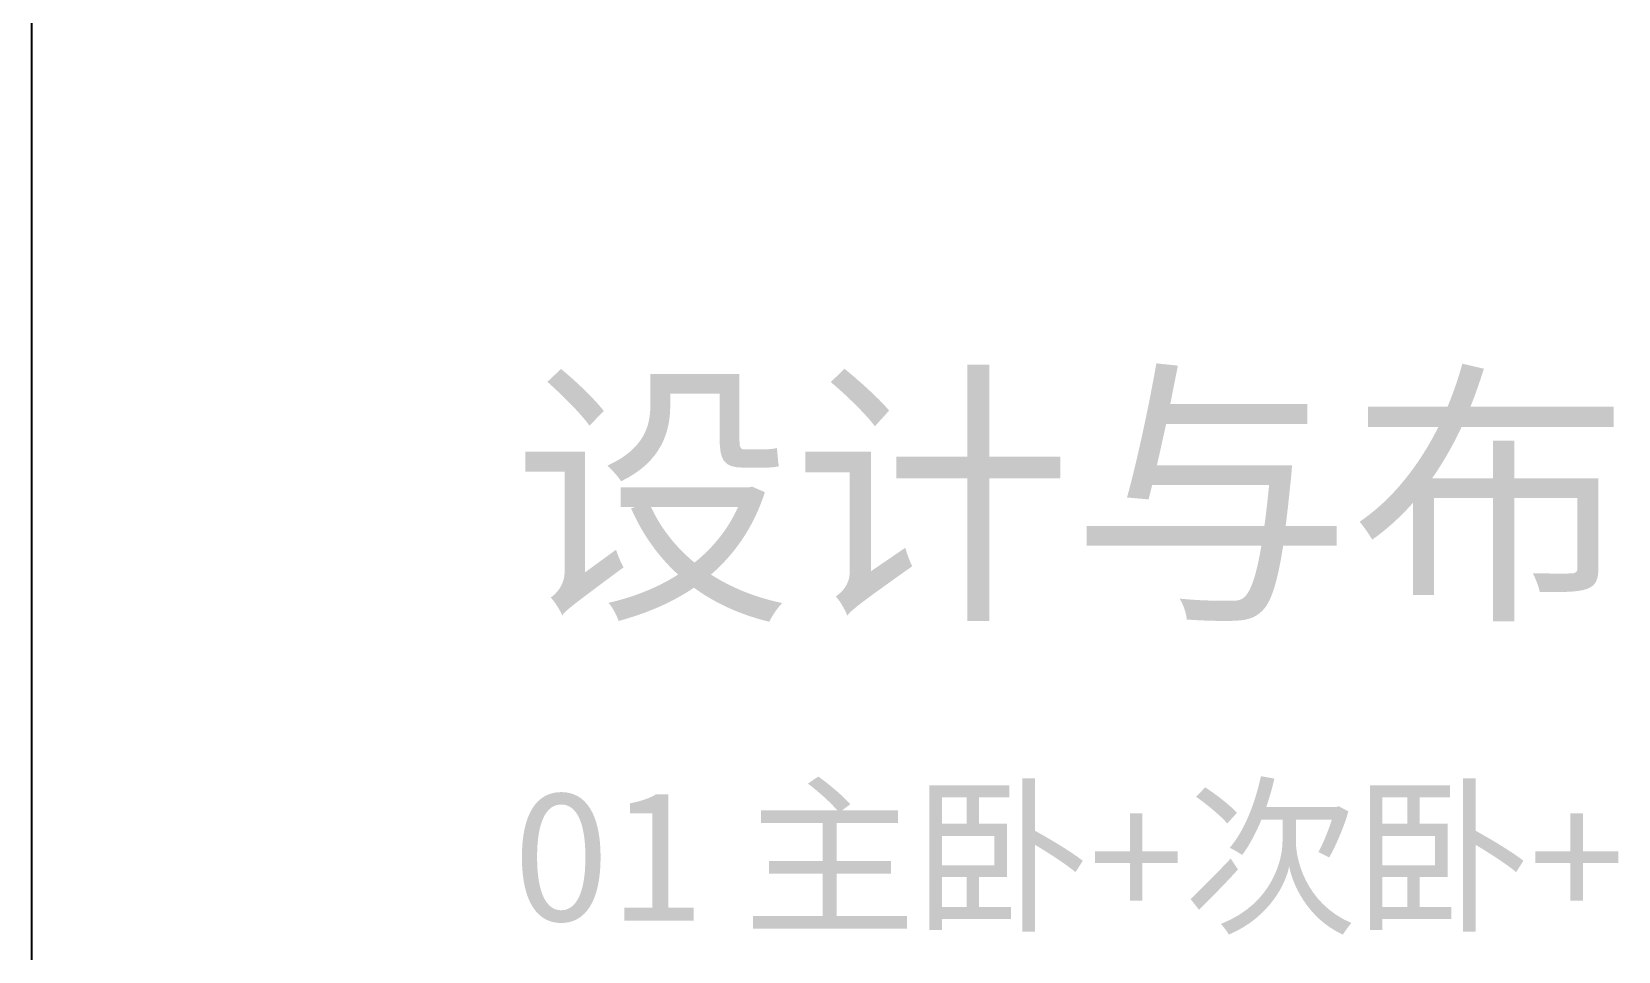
# Model space of a CAD drawing. Header units: millimetres. Extents: x -4600 to 229000, y -4300 to 19460.
# Drawn here: x 57400 to 60036, y 14944 to 16471 of the extents above; entities that cross this region are included whole.
import ezdxf

# ---------------------------------------------------------------- set-up
doc = ezdxf.new("R2010")
doc.units = ezdxf.units.MM
doc.header["$LTSCALE"] = 100
doc.layers.add('A-NOTE', color=7, linetype='Continuous', lineweight=18)
doc.layers.add('A-SHEET', color=7, linetype='Continuous', lineweight=35)

# ---------------------------------------------------------------- blocks, each defined once
blk = doc.blocks.new('A02_SHEET')
at = {"layer": 'A-NOTE'}
h = blk.add_hatch(color=256, dxfattribs=at)
edge = h.paths.add_edge_path()
edge.add_spline(control_points=[(19268.2, 15920.6), (19256.2, 15851), (19235.3, 15754.5), (19219.5, 15697.9)], knot_values=[0, 0, 0, 0, 1, 1, 1, 1], degree=3, periodic=0)
edge.add_line((19219.5, 15697.9), (19255.3, 15694.7))
edge.add_line((19255.3, 15694.7), (19261.3, 15718.8))
edge.add_line((19261.3, 15718.8), (19455.6, 15718.8))
edge.add_spline(control_points=[(19455.6, 15718.8), (19452.9, 15692.8), (19450.5, 15670.5), (19447.7, 15650.6)], knot_values=[0, 0, 0, 0, 1, 1, 1, 1], degree=3, periodic=0)
edge.add_line((19447.7, 15650.6), (19152.7, 15650.6))
edge.add_line((19152.7, 15650.6), (19152.7, 15617.7))
edge.add_line((19152.7, 15617.7), (19442.6, 15617.7))
edge.add_spline(control_points=[(19442.6, 15617.7), (19434.3, 15567.6), (19425, 15541.6), (19413.9, 15531.9)], knot_values=[0, 0, 0, 0, 1, 1, 1, 1], degree=3, periodic=0)
edge.add_spline(control_points=[(19413.9, 15531.9), (19407.9, 15526.8), (19401.4, 15526.3), (19389.8, 15526.3), (19376.8, 15526.3), (19342, 15526.3), (19306.7, 15530)], knot_values=[0, 0, 0, 0, 1, 1, 1, 2, 2, 2, 2], degree=3, periodic=0)
edge.add_spline(control_points=[(19306.7, 15530), (19313.2, 15520.3), (19317.9, 15505.4), (19318.8, 15495.2)], knot_values=[0, 0, 0, 0, 1, 1, 1, 1], degree=3, periodic=0)
edge.add_spline(control_points=[(19318.8, 15495.2), (19352.2, 15492.9), (19385.6, 15492.4), (19402.3, 15493.4)], knot_values=[0, 0, 0, 0, 1, 1, 1, 1], degree=3, periodic=0)
edge.add_spline(control_points=[(19402.3, 15493.4), (19420.8, 15494.7), (19432, 15498), (19444, 15509.6), (19458.9, 15524), (19469.1, 15555), (19478.8, 15617.7)], knot_values=[0, 0, 0, 0, 1, 1, 1, 2, 2, 2, 2], degree=3, periodic=0)
edge.add_line((19478.8, 15617.7), (19567.9, 15617.7))
edge.add_line((19567.9, 15617.7), (19567.9, 15650.6))
edge.add_line((19567.9, 15650.6), (19483, 15650.6))
edge.add_spline(control_points=[(19483, 15650.6), (19486.2, 15674.7), (19489, 15702.1), (19492.3, 15734.1), (19492.7, 15739.2), (19493.7, 15751.3), (19493.7, 15751.3)], knot_values=[0, 0, 0, 0, 1, 1, 1, 2, 2, 2, 2], degree=3, periodic=0)
edge.add_line((19493.7, 15751.3), (19269.2, 15751.3))
edge.add_line((19269.2, 15751.3), (19284.5, 15819.9))
edge.add_line((19284.5, 15819.9), (19519.2, 15819.9))
edge.add_line((19519.2, 15819.9), (19519.2, 15853.3))
edge.add_line((19519.2, 15853.3), (19291.4, 15853.3))
edge.add_line((19291.4, 15853.3), (19304, 15916.8))
edge.add_line((19304, 15916.8), (19268.2, 15920.6))
h = blk.add_hatch(color=256, dxfattribs=at)
edge = h.paths.add_edge_path()
edge.add_spline(control_points=[(19776.6, 15920.1), (19770.1, 15896.4), (19761.8, 15872.3), (19752, 15848.7)], knot_values=[0, 0, 0, 0, 1, 1, 1, 1], degree=3, periodic=0)
edge.add_line((19752, 15848.7), (19619.8, 15848.7))
edge.add_line((19619.8, 15848.7), (19619.8, 15814.8))
edge.add_line((19619.8, 15814.8), (19736.7, 15814.8))
edge.add_spline(control_points=[(19736.7, 15814.8), (19705.6, 15753.1), (19662.5, 15696.1), (19605.9, 15657.6)], knot_values=[0, 0, 0, 0, 1, 1, 1, 1], degree=3, periodic=0)
edge.add_spline(control_points=[(19605.9, 15657.6), (19612.4, 15650.1), (19621.7, 15636.7), (19626.8, 15627.9)], knot_values=[0, 0, 0, 0, 1, 1, 1, 1], degree=3, periodic=0)
edge.add_spline(control_points=[(19626.8, 15627.9), (19651.8, 15645.5), (19674.6, 15666.4), (19694.5, 15689.1)], knot_values=[0, 0, 0, 0, 1, 1, 1, 1], degree=3, periodic=0)
edge.add_line((19694.5, 15689.1), (19694.5, 15536))
edge.add_line((19694.5, 15536), (19729.3, 15536))
edge.add_line((19729.3, 15536), (19729.3, 15697))
edge.add_line((19729.3, 15697), (19827.6, 15697))
edge.add_line((19827.6, 15697), (19827.6, 15492.4))
edge.add_line((19827.6, 15492.4), (19862.9, 15492.4))
edge.add_line((19862.9, 15492.4), (19862.9, 15697))
edge.add_line((19862.9, 15697), (19967.7, 15697))
edge.add_line((19967.7, 15697), (19967.7, 15580.6))
edge.add_spline(control_points=[(19967.7, 15580.6), (19967.7, 15574.1), (19965.4, 15572.2), (19957.5, 15571.7)], knot_values=[0, 0, 0, 0, 1, 1, 1, 1], degree=3, periodic=0)
edge.add_spline(control_points=[(19957.5, 15571.7), (19950.1, 15571.7), (19923.2, 15571.3), (19893.5, 15572.2)], knot_values=[0, 0, 0, 0, 1, 1, 1, 1], degree=3, periodic=0)
edge.add_spline(control_points=[(19893.5, 15572.2), (19898.1, 15563.4), (19903.7, 15550.4), (19905.1, 15540.7)], knot_values=[0, 0, 0, 0, 1, 1, 1, 1], degree=3, periodic=0)
edge.add_spline(control_points=[(19905.1, 15540.7), (19945, 15540.7), (19969.6, 15540.7), (19984, 15546.2), (19998.3, 15551.8), (20002.5, 15561.5), (20002.5, 15580.1)], knot_values=[0, 0, 0, 0, 1, 1, 1, 2, 2, 2, 2], degree=3, periodic=0)
edge.add_line((20002.5, 15580.1), (20002.5, 15729.9))
edge.add_line((20002.5, 15729.9), (19967.7, 15729.9))
edge.add_line((19967.7, 15729.9), (19862.9, 15729.9))
edge.add_line((19862.9, 15729.9), (19862.9, 15792.5))
edge.add_line((19862.9, 15792.5), (19827.6, 15792.5))
edge.add_line((19827.6, 15792.5), (19827.6, 15729.9))
edge.add_line((19827.6, 15729.9), (19726.5, 15729.9))
edge.add_spline(control_points=[(19726.5, 15729.9), (19745.1, 15756.8), (19761.3, 15785.1), (19775.2, 15814.8)], knot_values=[0, 0, 0, 0, 1, 1, 1, 1], degree=3, periodic=0)
edge.add_line((19775.2, 15814.8), (20028, 15814.8))
edge.add_line((20028, 15814.8), (20028, 15848.7))
edge.add_line((20028, 15848.7), (19790.1, 15848.7))
edge.add_spline(control_points=[(19790.1, 15848.7), (19798.4, 15869.5), (19805.8, 15890.9), (19812.3, 15911.7)], knot_values=[0, 0, 0, 0, 1, 1, 1, 1], degree=3, periodic=0)
edge.add_line((19812.3, 15911.7), (19776.6, 15920.1))
h = blk.add_hatch(color=256, dxfattribs=at)
edge = h.paths.add_edge_path()
edge.add_spline(control_points=[(18256.6, 15889.9), (18281.2, 15868.1), (18312.3, 15837.1), (18326.6, 15817.1)], knot_values=[0, 0, 0, 0, 1, 1, 1, 1], degree=3, periodic=0)
edge.add_line((18326.6, 15817.1), (18350.3, 15841.7))
edge.add_spline(control_points=[(18350.3, 15841.7), (18335.4, 15860.7), (18304.4, 15890.9), (18279.3, 15911.3)], knot_values=[0, 0, 0, 0, 1, 1, 1, 1], degree=3, periodic=0)
edge.add_line((18279.3, 15911.3), (18256.6, 15889.9))
h = blk.add_hatch(color=256, dxfattribs=at)
edge = h.paths.add_edge_path()
edge.add_line((18427.7, 15902.9), (18427.7, 15851.4))
edge.add_spline(control_points=[(18427.7, 15851.4), (18427.7, 15817.1), (18417.5, 15778.6), (18356.3, 15750.8)], knot_values=[0, 0, 0, 0, 1, 1, 1, 1], degree=3, periodic=0)
edge.add_spline(control_points=[(18356.3, 15750.8), (18362.8, 15745.2), (18374.9, 15731.8), (18379, 15724.8)], knot_values=[0, 0, 0, 0, 1, 1, 1, 1], degree=3, periodic=0)
edge.add_spline(control_points=[(18379, 15724.8), (18445.8, 15756.8), (18460.7, 15806.9), (18460.7, 15850.5)], knot_values=[0, 0, 0, 0, 1, 1, 1, 1], degree=3, periodic=0)
edge.add_line((18460.7, 15850.5), (18460.7, 15870.5))
edge.add_line((18460.7, 15870.5), (18542.8, 15870.5))
edge.add_line((18542.8, 15870.5), (18542.8, 15795.8))
edge.add_spline(control_points=[(18542.8, 15795.8), (18542.8, 15760.5), (18549.3, 15747.5), (18581.7, 15747.5), (18586.8, 15747.5), (18609.6, 15747.5), (18616.5, 15747.5), (18625.8, 15747.5), (18635.6, 15748), (18641.1, 15749.9)], knot_values=[0, 0, 0, 0, 1, 1, 1, 2, 2, 2, 3, 3, 3, 3], degree=3, periodic=0)
edge.add_spline(control_points=[(18641.1, 15749.9), (18639.7, 15757.7), (18638.8, 15771.2), (18637.9, 15780)], knot_values=[0, 0, 0, 0, 1, 1, 1, 1], degree=3, periodic=0)
edge.add_spline(control_points=[(18637.9, 15780), (18632.3, 15778.6), (18622.6, 15777.7), (18616.1, 15777.7), (18610, 15777.7), (18589.2, 15777.7), (18584.1, 15777.7), (18576.6, 15777.7), (18575.7, 15781.9), (18575.7, 15795.3)], knot_values=[0, 0, 0, 0, 1, 1, 1, 2, 2, 2, 3, 3, 3, 3], degree=3, periodic=0)
edge.add_line((18575.7, 15795.3), (18575.7, 15902.9))
edge.add_line((18575.7, 15902.9), (18427.7, 15902.9))
h = blk.add_hatch(color=256, dxfattribs=at)
edge = h.paths.add_edge_path()
edge.add_spline(control_points=[(18727.4, 15889.5), (18753.4, 15867.7), (18785.8, 15836.1), (18800.7, 15816.2)], knot_values=[0, 0, 0, 0, 1, 1, 1, 1], degree=3, periodic=0)
edge.add_line((18800.7, 15816.2), (18824.3, 15842.2))
edge.add_spline(control_points=[(18824.3, 15842.2), (18808.6, 15861.2), (18775.6, 15890.9), (18750.1, 15911.7)], knot_values=[0, 0, 0, 0, 1, 1, 1, 1], degree=3, periodic=0)
edge.add_line((18750.1, 15911.7), (18727.4, 15889.5))
for points in [[(18954.2, 15918.2), (18954.2, 15765.6), (18836.4, 15765.6), (18836.4, 15729.9), (18954.2, 15729.9), (18954.2, 15492.9), (18990.9, 15492.9), (18990.9, 15729.9), (19108.7, 15729.9), (19108.7, 15765.6), (18990.9, 15765.6), (18990.9, 15918.2), (18954.2, 15918.2)], [(19224.2, 15028.2), (19245.1, 15028.2), (19245.1, 15091), (19303.6, 15091), (19303.6, 15110.5), (19245.1, 15110.5), (19245.1, 15173.2), (19224.2, 15173.2), (19224.2, 15110.5), (19166.1, 15110.5), (19166.1, 15091), (19224.2, 15091), (19224.2, 15028.2)], [(19956.2, 15028.2), (19977.1, 15028.2), (19977.1, 15091), (20035.6, 15091), (20035.6, 15110.5), (19977.1, 15110.5), (19977.1, 15173.2), (19956.2, 15173.2), (19956.2, 15110.5), (19898, 15110.5), (19898, 15091), (19956.2, 15091), (19956.2, 15028.2)]]:
    blk.add_hatch(color=256, dxfattribs=at).paths.add_polyline_path(points)
h = blk.add_hatch(color=256, dxfattribs=at)
edge = h.paths.add_edge_path()
edge.add_line((18219.9, 15774), (18219.9, 15740.6))
edge.add_line((18219.9, 15740.6), (18285.3, 15740.6))
edge.add_line((18285.3, 15740.6), (18285.3, 15574.1))
edge.add_spline(control_points=[(18285.3, 15574.1), (18285.3, 15552.7), (18271, 15537.4), (18262.2, 15531.9)], knot_values=[0, 0, 0, 0, 1, 1, 1, 1], degree=3, periodic=0)
edge.add_spline(control_points=[(18262.2, 15531.9), (18268.6, 15524.9), (18277.9, 15510.5), (18281.2, 15502.2)], knot_values=[0, 0, 0, 0, 1, 1, 1, 1], degree=3, periodic=0)
edge.add_spline(control_points=[(18281.2, 15502.2), (18288.1, 15511.4), (18300.7, 15520.7), (18383.2, 15582)], knot_values=[0, 0, 0, 0, 1, 1, 1, 1], degree=3, periodic=0)
edge.add_spline(control_points=[(18383.2, 15582), (18379, 15588.9), (18373.5, 15601.9), (18370.7, 15611.2)], knot_values=[0, 0, 0, 0, 1, 1, 1, 1], degree=3, periodic=0)
edge.add_line((18370.7, 15611.2), (18319.2, 15573.6))
edge.add_line((18319.2, 15573.6), (18319.2, 15774))
edge.add_line((18319.2, 15774), (18219.9, 15774))
h = blk.add_hatch(color=256, dxfattribs=at)
edge = h.paths.add_edge_path()
edge.add_line((18685.2, 15774), (18685.2, 15739.7))
edge.add_line((18685.2, 15739.7), (18758.9, 15739.7))
edge.add_line((18758.9, 15739.7), (18758.9, 15573.1))
edge.add_spline(control_points=[(18758.9, 15573.1), (18758.9, 15553.2), (18744.6, 15539.3), (18735.7, 15533.7)], knot_values=[0, 0, 0, 0, 1, 1, 1, 1], degree=3, periodic=0)
edge.add_spline(control_points=[(18735.7, 15533.7), (18742.2, 15526.8), (18751.5, 15511), (18754.8, 15501.7)], knot_values=[0, 0, 0, 0, 1, 1, 1, 1], degree=3, periodic=0)
edge.add_spline(control_points=[(18754.8, 15501.7), (18762.2, 15511.4), (18775.2, 15521.7), (18862.8, 15583.8)], knot_values=[0, 0, 0, 0, 1, 1, 1, 1], degree=3, periodic=0)
edge.add_spline(control_points=[(18862.8, 15583.8), (18859.1, 15590.3), (18853.6, 15605.1), (18851.2, 15614.4)], knot_values=[0, 0, 0, 0, 1, 1, 1, 1], degree=3, periodic=0)
edge.add_line((18851.2, 15614.4), (18794.2, 15575.5))
edge.add_line((18794.2, 15575.5), (18794.2, 15774))
edge.add_line((18794.2, 15774), (18685.2, 15774))
h = blk.add_hatch(color=256, dxfattribs=at)
edge = h.paths.add_edge_path()
edge.add_line((18378.1, 15714.6), (18378.1, 15682.1))
edge.add_line((18378.1, 15682.1), (18402.2, 15682.1))
edge.add_line((18402.2, 15682.1), (18395.7, 15679.8))
edge.add_spline(control_points=[(18395.7, 15679.8), (18414.3, 15637.1), (18440.7, 15600), (18473.7, 15569.9)], knot_values=[0, 0, 0, 0, 1, 1, 1, 1], degree=3, periodic=0)
edge.add_spline(control_points=[(18473.7, 15569.9), (18438.9, 15547.6), (18399, 15532.3), (18358.2, 15523)], knot_values=[0, 0, 0, 0, 1, 1, 1, 1], degree=3, periodic=0)
edge.add_spline(control_points=[(18358.2, 15523), (18364.7, 15515.6), (18372.1, 15501.7), (18374.9, 15492.9)], knot_values=[0, 0, 0, 0, 1, 1, 1, 1], degree=3, periodic=0)
edge.add_spline(control_points=[(18374.9, 15492.9), (18419.9, 15505), (18462.5, 15522.6), (18500.1, 15548.1)], knot_values=[0, 0, 0, 0, 1, 1, 1, 1], degree=3, periodic=0)
edge.add_spline(control_points=[(18500.1, 15548.1), (18535.4, 15522.1), (18577.6, 15503.1), (18625.3, 15491.5)], knot_values=[0, 0, 0, 0, 1, 1, 1, 1], degree=3, periodic=0)
edge.add_spline(control_points=[(18625.3, 15491.5), (18629.5, 15501.2), (18639.3, 15515.2), (18646.7, 15522.6)], knot_values=[0, 0, 0, 0, 1, 1, 1, 1], degree=3, periodic=0)
edge.add_spline(control_points=[(18646.7, 15522.6), (18602.2, 15531.9), (18562.3, 15548.1), (18528.4, 15569.9)], knot_values=[0, 0, 0, 0, 1, 1, 1, 1], degree=3, periodic=0)
edge.add_spline(control_points=[(18528.4, 15569.9), (18567.8, 15604.2), (18599.4, 15648.7), (18617.9, 15706.7)], knot_values=[0, 0, 0, 0, 1, 1, 1, 1], degree=3, periodic=0)
edge.add_line((18617.9, 15706.7), (18596.6, 15716))
edge.add_line((18596.6, 15716), (18590.6, 15714.6))
edge.add_line((18590.6, 15714.6), (18378.1, 15714.6))
edge = h.paths.add_edge_path(flags=0)
edge.add_spline(control_points=[(18573.4, 15682.1), (18556.7, 15645), (18531.7, 15614.4), (18501, 15589.8)], knot_values=[0, 0, 0, 0, 1, 1, 1, 1], degree=3, periodic=0)
edge.add_spline(control_points=[(18501, 15589.8), (18470, 15615.3), (18445.4, 15646.4), (18428.7, 15682.1)], knot_values=[0, 0, 0, 0, 1, 1, 1, 1], degree=3, periodic=0)
edge.add_line((18428.7, 15682.1), (18573.4, 15682.1))
h = blk.add_hatch(color=256, dxfattribs=at)
edge = h.paths.add_edge_path()
edge.add_spline(control_points=[(18689.3, 15222.8), (18706.8, 15209.9), (18726.9, 15191.5), (18738.3, 15178.4)], knot_values=[0, 0, 0, 0, 1, 1, 1, 1], degree=3, periodic=0)
edge.add_line((18738.3, 15178.4), (18611.7, 15178.4))
edge.add_line((18611.7, 15178.4), (18611.7, 15157.4))
edge.add_line((18611.7, 15157.4), (18713.7, 15157.4))
edge.add_line((18713.7, 15157.4), (18713.7, 15094.4))
edge.add_line((18713.7, 15094.4), (18624.9, 15094.4))
edge.add_line((18624.9, 15094.4), (18624.9, 15073.5))
edge.add_line((18624.9, 15073.5), (18713.7, 15073.5))
edge.add_line((18713.7, 15073.5), (18713.7, 15002.7))
edge.add_line((18713.7, 15002.7), (18598.2, 15002.7))
edge.add_line((18598.2, 15002.7), (18598.2, 14981.8))
edge.add_line((18598.2, 14981.8), (18853.8, 14981.8))
edge.add_line((18853.8, 14981.8), (18853.8, 15002.7))
edge.add_line((18853.8, 15002.7), (18736.9, 15002.7))
edge.add_line((18736.9, 15002.7), (18736.9, 15073.5))
edge.add_line((18736.9, 15073.5), (18827.4, 15073.5))
edge.add_line((18827.4, 15073.5), (18827.4, 15094.4))
edge.add_line((18827.4, 15094.4), (18736.9, 15094.4))
edge.add_line((18736.9, 15094.4), (18736.9, 15157.4))
edge.add_line((18736.9, 15157.4), (18839.2, 15157.4))
edge.add_line((18839.2, 15157.4), (18839.2, 15178.4))
edge.add_line((18839.2, 15178.4), (18746.1, 15178.4))
edge.add_line((18746.1, 15178.4), (18759.8, 15188.4))
edge.add_spline(control_points=[(18759.8, 15188.4), (18748.3, 15201.8), (18725.1, 15221.3), (18706.8, 15234.5)], knot_values=[0, 0, 0, 0, 1, 1, 1, 1], degree=3, periodic=0)
edge.add_line((18706.8, 15234.5), (18689.3, 15222.8))
h = blk.add_hatch(color=256, dxfattribs=at)
edge = h.paths.add_edge_path()
edge.add_spline(control_points=[(19442, 15235.1), (19431.9, 15189.2), (19414.4, 15144.3), (19390.1, 15116.2)], knot_values=[0, 0, 0, 0, 1, 1, 1, 1], degree=3, periodic=0)
edge.add_spline(control_points=[(19390.1, 15116.2), (19395.8, 15113.6), (19406.1, 15107.6), (19410.7, 15104.2)], knot_values=[0, 0, 0, 0, 1, 1, 1, 1], degree=3, periodic=0)
edge.add_spline(control_points=[(19410.7, 15104.2), (19422.8, 15120.2), (19433.4, 15140.3), (19442.8, 15162.9)], knot_values=[0, 0, 0, 0, 1, 1, 1, 1], degree=3, periodic=0)
edge.add_line((19442.8, 15162.9), (19477.8, 15162.9))
edge.add_line((19477.8, 15162.9), (19477.8, 15126.2))
edge.add_spline(control_points=[(19477.8, 15126.2), (19477.8, 15099.3), (19462.9, 15024.2), (19375.5, 14989.8)], knot_values=[0, 0, 0, 0, 1, 1, 1, 1], degree=3, periodic=0)
edge.add_spline(control_points=[(19375.5, 14989.8), (19379.5, 14985.5), (19386.1, 14977), (19388.7, 14972.1)], knot_values=[0, 0, 0, 0, 1, 1, 1, 1], degree=3, periodic=0)
edge.add_spline(control_points=[(19388.7, 14972.1), (19457.7, 15001.3), (19484.1, 15058.9), (19488.9, 15085.8)], knot_values=[0, 0, 0, 0, 1, 1, 1, 1], degree=3, periodic=0)
edge.add_spline(control_points=[(19488.9, 15085.8), (19493.2, 15059.2), (19517.6, 14999.6), (19578, 14972.1)], knot_values=[0, 0, 0, 0, 1, 1, 1, 1], degree=3, periodic=0)
edge.add_spline(control_points=[(19578, 14972.1), (19581.2, 14977.2), (19587.8, 14986.1), (19592.1, 14991.3)], knot_values=[0, 0, 0, 0, 1, 1, 1, 1], degree=3, periodic=0)
edge.add_spline(control_points=[(19592.1, 14991.3), (19513.9, 15025.1), (19499.8, 15101), (19500.1, 15126.2)], knot_values=[0, 0, 0, 0, 1, 1, 1, 1], degree=3, periodic=0)
edge.add_line((19500.1, 15126.2), (19500.1, 15162.9))
edge.add_line((19500.1, 15162.9), (19559.7, 15162.9))
edge.add_spline(control_points=[(19559.7, 15162.9), (19553.7, 15143.7), (19544.8, 15122.5), (19537.4, 15109)], knot_values=[0, 0, 0, 0, 1, 1, 1, 1], degree=3, periodic=0)
edge.add_spline(control_points=[(19537.4, 15109), (19542.5, 15107), (19550.8, 15102.4), (19555.4, 15100.1)], knot_values=[0, 0, 0, 0, 1, 1, 1, 1], degree=3, periodic=0)
edge.add_spline(control_points=[(19555.4, 15100.1), (19566, 15119.3), (19579.5, 15149.1), (19587.2, 15176.6)], knot_values=[0, 0, 0, 0, 1, 1, 1, 1], degree=3, periodic=0)
edge.add_line((19587.2, 15176.6), (19571.4, 15185.2))
edge.add_line((19571.4, 15185.2), (19567.1, 15184.1))
edge.add_line((19567.1, 15184.1), (19450.8, 15184.1))
edge.add_spline(control_points=[(19450.8, 15184.1), (19456, 15199), (19460.6, 15215), (19464.3, 15231.1)], knot_values=[0, 0, 0, 0, 1, 1, 1, 1], degree=3, periodic=0)
edge.add_line((19464.3, 15231.1), (19442, 15235.1))
h = blk.add_hatch(color=256, dxfattribs=at)
edge = h.paths.add_edge_path()
edge.add_spline(control_points=[(18279.6, 14991.3), (18319.5, 14991.3), (18345, 15027.4), (18345, 15100.7), (18345, 15173.5), (18319.5, 15208.7), (18279.6, 15208.7), (18239.5, 15208.7), (18214.3, 15173.5), (18214.3, 15100.7), (18214.3, 15027.4), (18239.5, 14991.3), (18279.6, 14991.3)], knot_values=[0, 0, 0, 0, 1, 1, 1, 2, 2, 2, 3, 3, 3, 4, 4, 4, 4], degree=3, periodic=0)
edge = h.paths.add_edge_path(flags=0)
edge.add_spline(control_points=[(18279.6, 15012.5), (18255.9, 15012.5), (18239.5, 15039.1), (18239.5, 15100.7), (18239.5, 15162), (18255.9, 15188.1), (18279.6, 15188.1), (18303.4, 15188.1), (18319.8, 15162), (18319.8, 15100.7), (18319.8, 15039.1), (18303.4, 15012.5), (18279.6, 15012.5)], knot_values=[0, 0, 0, 0, 1, 1, 1, 2, 2, 2, 3, 3, 3, 4, 4, 4, 4], degree=3, periodic=0)
h = blk.add_hatch(color=256, dxfattribs=at)
h.paths.add_polyline_path([(18891.3, 15219.9), (18891.3, 14979.8), (18911.9, 14979.8), (18911.9, 14997.9), (19026.5, 14997.9), (19026.5, 15017.9), (18973.5, 15017.9), (18973.5, 15067.5), (19019.9, 15067.5), (19019.9, 15156), (18973.5, 15156), (18973.5, 15199.8), (19024, 15199.8), (19024, 15219.9), (18891.3, 15219.9)])
h.paths.add_polyline_path([(18911.9, 15136), (18999, 15136), (18999, 15087.3), (18911.9, 15087.3), (18911.9, 15136)], flags=0)
h.paths.add_polyline_path([(18911.9, 15067.5), (18953.2, 15067.5), (18953.2, 15017.9), (18911.9, 15017.9), (18911.9, 15067.5)], flags=0)
h.paths.add_polyline_path([(18911.9, 15156), (18911.9, 15199.8), (18953.2, 15199.8), (18953.2, 15156), (18911.9, 15156)], flags=0)
h = blk.add_hatch(color=256, dxfattribs=at)
edge = h.paths.add_edge_path()
edge.add_line((19045.4, 15231.6), (19045.4, 14977.2))
edge.add_line((19045.4, 14977.2), (19066.6, 14977.2))
edge.add_line((19066.6, 14977.2), (19066.6, 15121.1))
edge.add_spline(control_points=[(19066.6, 15121.1), (19091.9, 15106.2), (19119.1, 15088.1), (19134, 15075.8)], knot_values=[0, 0, 0, 0, 1, 1, 1, 1], degree=3, periodic=0)
edge.add_line((19134, 15075.8), (19146, 15094.7))
edge.add_spline(control_points=[(19146, 15094.7), (19128.5, 15108.5), (19094.1, 15129.4), (19066.6, 15144.5)], knot_values=[0, 0, 0, 0, 1, 1, 1, 1], degree=3, periodic=0)
edge.add_line((19066.6, 15144.5), (19066.6, 15231.6))
edge.add_line((19066.6, 15231.6), (19045.4, 15231.6))
h = blk.add_hatch(color=256, dxfattribs=at)
edge = h.paths.add_edge_path()
edge.add_spline(control_points=[(19334.2, 15201), (19352.6, 15188.1), (19375.2, 15169.2), (19386.1, 15156.6)], knot_values=[0, 0, 0, 0, 1, 1, 1, 1], degree=3, periodic=0)
edge.add_line((19386.1, 15156.6), (19402.1, 15174.3))
edge.add_spline(control_points=[(19402.1, 15174.3), (19391, 15186.7), (19367.7, 15204.7), (19349.4, 15216.5)], knot_values=[0, 0, 0, 0, 1, 1, 1, 1], degree=3, periodic=0)
edge.add_line((19349.4, 15216.5), (19334.2, 15201))
h = blk.add_hatch(color=256, dxfattribs=at)
h.paths.add_polyline_path([(19623.3, 15219.9), (19623.3, 14979.8), (19643.9, 14979.8), (19643.9, 14997.9), (19758.5, 14997.9), (19758.5, 15017.9), (19705.5, 15017.9), (19705.5, 15067.5), (19751.9, 15067.5), (19751.9, 15156), (19705.5, 15156), (19705.5, 15199.8), (19755.9, 15199.8), (19755.9, 15219.9), (19623.3, 15219.9)])
h.paths.add_polyline_path([(19643.9, 15136), (19731, 15136), (19731, 15087.3), (19643.9, 15087.3), (19643.9, 15136)], flags=0)
h.paths.add_polyline_path([(19643.9, 15067.5), (19685.2, 15067.5), (19685.2, 15017.9), (19643.9, 15017.9), (19643.9, 15067.5)], flags=0)
h.paths.add_polyline_path([(19643.9, 15156), (19643.9, 15199.8), (19685.2, 15199.8), (19685.2, 15156), (19643.9, 15156)], flags=0)
h = blk.add_hatch(color=256, dxfattribs=at)
edge = h.paths.add_edge_path()
edge.add_line((19777.4, 15231.6), (19777.4, 14977.2))
edge.add_line((19777.4, 14977.2), (19798.6, 14977.2))
edge.add_line((19798.6, 14977.2), (19798.6, 15121.1))
edge.add_spline(control_points=[(19798.6, 15121.1), (19823.8, 15106.2), (19851.1, 15088.1), (19866, 15075.8)], knot_values=[0, 0, 0, 0, 1, 1, 1, 1], degree=3, periodic=0)
edge.add_line((19866, 15075.8), (19878, 15094.7))
edge.add_spline(control_points=[(19878, 15094.7), (19860.5, 15108.5), (19826.1, 15129.4), (19798.6, 15144.5)], knot_values=[0, 0, 0, 0, 1, 1, 1, 1], degree=3, periodic=0)
edge.add_line((19798.6, 15144.5), (19798.6, 15231.6))
edge.add_line((19798.6, 15231.6), (19777.4, 15231.6))
h = blk.add_hatch(color=256, dxfattribs=at)
edge = h.paths.add_edge_path()
edge.add_line((18384.2, 14995), (18499.4, 14995))
edge.add_line((18499.4, 14995), (18499.4, 15016.8))
edge.add_line((18499.4, 15016.8), (18457.3, 15016.8))
edge.add_line((18457.3, 15016.8), (18457.3, 15205))
edge.add_line((18457.3, 15205), (18437.2, 15205))
edge.add_spline(control_points=[(18437.2, 15205), (18425.8, 15198.4), (18412.3, 15193.5), (18393.7, 15190.1)], knot_values=[0, 0, 0, 0, 1, 1, 1, 1], degree=3, periodic=0)
edge.add_line((18393.7, 15190.1), (18393.7, 15173.5))
edge.add_line((18393.7, 15173.5), (18431.2, 15173.5))
edge.add_line((18431.2, 15173.5), (18431.2, 15016.8))
edge.add_line((18431.2, 15016.8), (18384.2, 15016.8))
edge.add_line((18384.2, 15016.8), (18384.2, 14995))
h = blk.add_hatch(color=256, dxfattribs=at)
edge = h.paths.add_edge_path()
edge.add_line((19325.1, 15031.1), (19339.1, 15013.3))
edge.add_spline(control_points=[(19339.1, 15013.3), (19358.3, 15032), (19382.6, 15056.9), (19403.8, 15080.1)], knot_values=[0, 0, 0, 0, 1, 1, 1, 1], degree=3, periodic=0)
edge.add_line((19403.8, 15080.1), (19391.8, 15098.4))
edge.add_spline(control_points=[(19391.8, 15098.4), (19367.7, 15072.9), (19341.7, 15046.9), (19325.1, 15031.1)], knot_values=[0, 0, 0, 0, 1, 1, 1, 1], degree=3, periodic=0)
at = {"layer": 'A-SHEET'}
blk.add_line((17400, -3900), (17400, 19060), dxfattribs=at)

msp = doc.modelspace()

# ---------------------------------------------------------------- block references
msp.add_blockref('A02_SHEET', (40000, 0))

doc.saveas('drawing.dxf')
